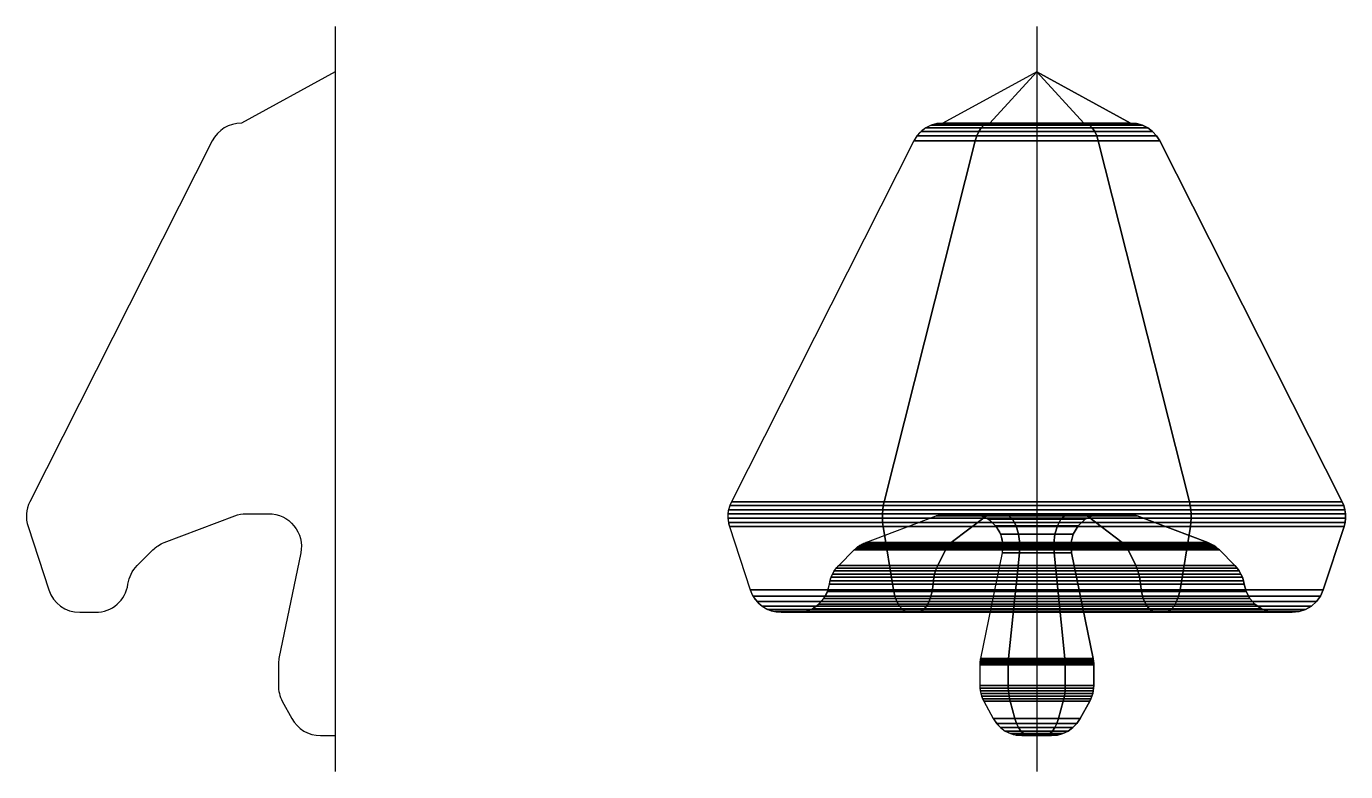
# Model space of a CAD drawing. Extents: x 2889 to 3091, y -37 to 78.
import ezdxf

# ---------------------------------------------------------------- set-up
doc = ezdxf.new("R2010")
doc.units = 12
doc.layers.add('cotas', color=7, linetype='Continuous')

msp = doc.modelspace()

# ---------------------------------------------------------------- linework, layer by layer
at = {"layer": 'cotas'}
for p, q in [((2936.67, 77.5), (2936.67, -36.69)), ((3044.07, 77.5), (3044.07, -36.69))]:
    msp.add_line(p, q, dxfattribs=at)
for points in [[(2936.67, 70.51), (2922.3, 62.68, 0.28294), (2917.83, 59.94), (2889.91, 4.67, 0.198572), (2889.62, 0.86), (2892.79, -8.84, 0.32435), (2897.55, -12.28), (2899.97, -12.28, 0.37504), (2904.93, -7.96, -0.163901), (2906.34, -5.1), (2908.72, -2.73, -0.106219), (2910.48, -1.59), (2921.27, 2.5, -0.090775), (2923.04, 2.83), (2926.47, 2.83, -0.474844), (2931.37, -3.18), (2928.05, -19.34, 0.050666), (2927.95, -20.34), (2927.95, -23.5, 0.12558), (2928.56, -25.9), (2930.01, -28.56, 0.274362), (2934.4, -31.17), (2936.67, -31.17)], [(3044.07, 70.51), (3029.7, 62.68, 0.28294), (3025.24, 59.94), (2997.31, 4.67, 0.198572), (2997.02, 0.86), (3000.2, -8.84, 0.32435), (3004.95, -12.28), (3007.37, -12.28, 0.37504), (3012.33, -7.96, -0.163901), (3013.75, -5.1), (3016.12, -2.73, -0.106219), (3017.88, -1.59), (3028.68, 2.5, -0.090775), (3030.45, 2.83), (3033.87, 2.83, -0.474844), (3038.77, -3.18), (3035.45, -19.34, 0.050666), (3035.35, -20.34), (3035.35, -23.5, 0.12558), (3035.96, -25.9), (3037.42, -28.56, 0.274362), (3041.81, -31.17), (3044.07, -31.17)]]:
    msp.add_lwpolyline(points, format="xyb", dxfattribs=at)

# ---------------------------------------------------------------- meshes
mesh = msp.add_polymesh((6, 9), dxfattribs=at)
for k, corner in enumerate([(3044.07, 70.51), (3029.7, 62.68), (3028.79, 62.6), (3027.9, 62.35), (3027.08, 61.94), (3026.35, 61.39), (3025.72, 60.72), (3025.24, 59.94), (2997.31, 4.67), (3044.07, 70.51), (3036.89, 62.68, -12.45), (3036.43, 62.6, -13.24), (3035.99, 62.35, -14), (3035.58, 61.94, -14.72), (3035.21, 61.39, -15.35), (3034.9, 60.72, -15.89), (3034.65, 59.94, -16.31), (3020.69, 4.67, -40.5), (3044.07, 70.51), (3051.26, 62.68, -12.45), (3051.72, 62.6, -13.24), (3052.16, 62.35, -14), (3052.57, 61.94, -14.72), (3052.94, 61.39, -15.35), (3053.25, 60.72, -15.89), (3053.49, 59.94, -16.31), (3067.45, 4.67, -40.5), (3044.07, 70.51), (3058.45, 62.68), (3059.36, 62.6), (3060.24, 62.35), (3061.07, 61.94), (3061.8, 61.39), (3062.42, 60.72), (3062.91, 59.94), (3090.83, 4.67), (3044.07, 70.51), (3051.26, 62.68, 12.45), (3051.72, 62.6, 13.24), (3052.16, 62.35, 14), (3052.57, 61.94, 14.72), (3052.94, 61.39, 15.35), (3053.25, 60.72, 15.89), (3053.49, 59.94, 16.31), (3067.45, 4.67, 40.5), (3044.07, 70.51), (3036.89, 62.68, 12.45), (3036.43, 62.6, 13.24), (3035.99, 62.35, 14), (3035.58, 61.94, 14.72), (3035.21, 61.39, 15.35), (3034.9, 60.72, 15.89), (3034.65, 59.94, 16.31), (3020.69, 4.67, 40.5)]):
    mesh.set_mesh_vertex(divmod(k, 9), corner)
mesh = msp.add_polymesh((6, 9), dxfattribs=at)
for k, corner in enumerate([(2997.31, 4.67), (2997.06, 4.07), (2996.88, 3.44), (2996.79, 2.8), (2996.78, 2.14), (2996.86, 1.49), (2997.02, 0.86), (3000.2, -8.84), (3000.62, -9.79), (3020.69, 4.67, -40.5), (3020.56, 4.07, -40.72), (3020.48, 3.44, -40.87), (3020.43, 2.8, -40.95), (3020.43, 2.14, -40.95), (3020.47, 1.49, -40.89), (3020.55, 0.86, -40.75), (3022.13, -8.84, -38), (3022.35, -9.79, -37.63), (3067.45, 4.67, -40.5), (3067.58, 4.07, -40.72), (3067.67, 3.44, -40.87), (3067.71, 2.8, -40.95), (3067.72, 2.14, -40.95), (3067.68, 1.49, -40.89), (3067.6, 0.86, -40.75), (3066.01, -8.84, -38), (3065.8, -9.79, -37.63), (3090.83, 4.67), (3091.09, 4.07), (3091.26, 3.44), (3091.36, 2.8), (3091.36, 2.14), (3091.28, 1.49), (3091.12, 0.86), (3087.95, -8.84), (3087.52, -9.79), (3067.45, 4.67, 40.5), (3067.58, 4.07, 40.72), (3067.67, 3.44, 40.87), (3067.71, 2.8, 40.95), (3067.72, 2.14, 40.95), (3067.68, 1.49, 40.89), (3067.6, 0.86, 40.75), (3066.01, -8.84, 38), (3065.8, -9.79, 37.63), (3020.69, 4.67, 40.5), (3020.56, 4.07, 40.72), (3020.48, 3.44, 40.87), (3020.43, 2.8, 40.95), (3020.43, 2.14, 40.95), (3020.47, 1.49, 40.89), (3020.55, 0.86, 40.75), (3022.13, -8.84, 38), (3022.35, -9.79, 37.63)]):
    mesh.set_mesh_vertex(divmod(k, 9), corner)
mesh = msp.add_polymesh((6, 9), dxfattribs=at)
for k, corner in enumerate([(3017.56, -1.72), (3017.88, -1.59), (3028.68, 2.5), (3028.96, 2.6), (3029.25, 2.68), (3029.55, 2.75), (3029.85, 2.79), (3030.15, 2.82), (3030.45, 2.83), (3030.82, -1.72, -22.96), (3030.98, -1.59, -22.68), (3036.37, 2.5, -13.33), (3036.52, 2.6, -13.09), (3036.66, 2.68, -12.83), (3036.81, 2.75, -12.58), (3036.96, 2.79, -12.32), (3037.11, 2.82, -12.06), (3037.26, 2.83, -11.8), (3057.33, -1.72, -22.96), (3057.17, -1.59, -22.68), (3051.77, 2.5, -13.33), (3051.63, 2.6, -13.09), (3051.48, 2.68, -12.83), (3051.34, 2.75, -12.58), (3051.19, 2.79, -12.32), (3051.04, 2.82, -12.06), (3050.89, 2.83, -11.8), (3070.59, -1.72), (3070.26, -1.59), (3059.47, 2.5), (3059.18, 2.6), (3058.89, 2.68), (3058.6, 2.75), (3058.3, 2.79), (3058, 2.82), (3057.7, 2.83), (3057.33, -1.72, 22.96), (3057.17, -1.59, 22.68), (3051.77, 2.5, 13.33), (3051.63, 2.6, 13.09), (3051.48, 2.68, 12.83), (3051.34, 2.75, 12.58), (3051.19, 2.79, 12.32), (3051.04, 2.82, 12.06), (3050.89, 2.83, 11.8), (3030.82, -1.72, 22.96), (3030.98, -1.59, 22.68), (3036.37, 2.5, 13.33), (3036.52, 2.6, 13.09), (3036.66, 2.68, 12.83), (3036.81, 2.75, 12.58), (3036.96, 2.79, 12.32), (3037.11, 2.82, 12.06), (3037.26, 2.83, 11.8)]):
    mesh.set_mesh_vertex(divmod(k, 9), corner)
mesh = msp.add_polymesh((6, 9), dxfattribs=at)
for k, corner in enumerate([(3030.45, 2.83), (3033.87, 2.83), (3035.33, 2.61), (3036.66, 1.98), (3037.75, 0.99), (3038.5, -0.28), (3038.85, -1.71), (3038.77, -3.18), (3035.45, -19.34), (3037.26, 2.83, -11.8), (3038.97, 2.83, -8.84), (3039.7, 2.61, -7.57), (3040.36, 1.98, -6.42), (3040.91, 0.99, -5.48), (3041.29, -0.28, -4.83), (3041.46, -1.71, -4.52), (3041.42, -3.18, -4.59), (3039.76, -19.34, -7.47), (3050.89, 2.83, -11.8), (3049.17, 2.83, -8.84), (3048.45, 2.61, -7.57), (3047.78, 1.98, -6.42), (3047.24, 0.99, -5.48), (3046.86, -0.28, -4.83), (3046.68, -1.71, -4.52), (3046.72, -3.18, -4.59), (3048.38, -19.34, -7.47), (3057.7, 2.83), (3054.27, 2.83), (3052.82, 2.61), (3051.49, 1.98), (3050.4, 0.99), (3049.65, -0.28), (3049.3, -1.71), (3049.38, -3.18), (3052.69, -19.34), (3050.89, 2.83, 11.8), (3049.17, 2.83, 8.84), (3048.45, 2.61, 7.57), (3047.78, 1.98, 6.42), (3047.24, 0.99, 5.48), (3046.86, -0.28, 4.83), (3046.68, -1.71, 4.52), (3046.72, -3.18, 4.59), (3048.38, -19.34, 7.47), (3037.26, 2.83, 11.8), (3038.97, 2.83, 8.84), (3039.7, 2.61, 7.57), (3040.36, 1.98, 6.42), (3040.91, 0.99, 5.48), (3041.29, -0.28, 4.83), (3041.46, -1.71, 4.52), (3041.42, -3.18, 4.59), (3039.76, -19.34, 7.47)]):
    mesh.set_mesh_vertex(divmod(k, 9), corner)
mesh = msp.add_polymesh((6, 9), dxfattribs=at)
for k, corner in enumerate([(3013.07, -5.94), (3013.39, -5.5), (3013.75, -5.1), (3016.12, -2.73), (3016.38, -2.49), (3016.65, -2.26), (3016.94, -2.06), (3017.24, -1.88), (3017.56, -1.72), (3028.57, -5.94, -26.85), (3028.73, -5.5, -26.58), (3028.91, -5.1, -26.26), (3030.1, -2.73, -24.21), (3030.23, -2.49, -23.98), (3030.36, -2.26, -23.75), (3030.51, -2.06, -23.5), (3030.66, -1.88, -23.23), (3030.82, -1.72, -22.96), (3059.57, -5.94, -26.85), (3059.42, -5.5, -26.58), (3059.24, -5.1, -26.26), (3058.05, -2.73, -24.21), (3057.92, -2.49, -23.98), (3057.78, -2.26, -23.75), (3057.64, -2.06, -23.5), (3057.49, -1.88, -23.23), (3057.33, -1.72, -22.96), (3075.08, -5.94), (3074.76, -5.5), (3074.4, -5.1), (3072.03, -2.73), (3071.77, -2.49), (3071.49, -2.26), (3071.2, -2.06), (3070.9, -1.88), (3070.59, -1.72), (3059.57, -5.94, 26.85), (3059.42, -5.5, 26.58), (3059.24, -5.1, 26.26), (3058.05, -2.73, 24.21), (3057.92, -2.49, 23.98), (3057.78, -2.26, 23.75), (3057.64, -2.06, 23.5), (3057.49, -1.88, 23.23), (3057.33, -1.72, 22.96), (3028.57, -5.94, 26.85), (3028.73, -5.5, 26.58), (3028.91, -5.1, 26.26), (3030.1, -2.73, 24.21), (3030.23, -2.49, 23.98), (3030.36, -2.26, 23.75), (3030.51, -2.06, 23.5), (3030.66, -1.88, 23.23), (3030.82, -1.72, 22.96)]):
    mesh.set_mesh_vertex(divmod(k, 9), corner)
mesh = msp.add_polymesh((6, 9), dxfattribs=at)
for k, corner in enumerate([(3009.68, -11.72), (3010.66, -11.05), (3011.46, -10.16), (3012.03, -9.11), (3012.33, -7.96), (3012.43, -7.43), (3012.59, -6.91), (3012.8, -6.41), (3013.07, -5.94), (3026.87, -11.72, -29.79), (3027.37, -11.05, -28.93), (3027.77, -10.16, -28.24), (3028.05, -9.11, -27.75), (3028.2, -7.96, -27.49), (3028.25, -7.43, -27.4), (3028.33, -6.91, -27.27), (3028.44, -6.41, -27.08), (3028.57, -5.94, -26.85), (3061.27, -11.72, -29.79), (3060.78, -11.05, -28.93), (3060.38, -10.16, -28.24), (3060.1, -9.11, -27.75), (3059.94, -7.96, -27.49), (3059.89, -7.43, -27.4), (3059.81, -6.91, -27.27), (3059.71, -6.41, -27.08), (3059.57, -5.94, -26.85), (3078.47, -11.72), (3077.48, -11.05), (3076.68, -10.16), (3076.12, -9.11), (3075.82, -7.96), (3075.71, -7.43), (3075.56, -6.91), (3075.34, -6.41), (3075.08, -5.94), (3061.27, -11.72, 29.79), (3060.78, -11.05, 28.93), (3060.38, -10.16, 28.24), (3060.1, -9.11, 27.75), (3059.94, -7.96, 27.49), (3059.89, -7.43, 27.4), (3059.81, -6.91, 27.27), (3059.71, -6.41, 27.08), (3059.57, -5.94, 26.85), (3026.87, -11.72, 29.79), (3027.37, -11.05, 28.93), (3027.77, -10.16, 28.24), (3028.05, -9.11, 27.75), (3028.2, -7.96, 27.49), (3028.25, -7.43, 27.4), (3028.33, -6.91, 27.27), (3028.44, -6.41, 27.08), (3028.57, -5.94, 26.85)]):
    mesh.set_mesh_vertex(divmod(k, 9), corner)
mesh = msp.add_polymesh((6, 9), dxfattribs=at)
for k, corner in enumerate([(3000.62, -9.79), (3001.24, -10.63), (3002.01, -11.33), (3002.92, -11.85), (3003.91, -12.17), (3004.95, -12.28), (3007.37, -12.28), (3008.56, -12.14), (3009.68, -11.72), (3022.35, -9.79, -37.63), (3022.66, -10.63, -37.1), (3023.04, -11.33, -36.42), (3023.5, -11.85, -35.64), (3023.99, -12.17, -34.78), (3024.51, -12.28, -33.88), (3025.72, -12.28, -31.78), (3026.32, -12.14, -30.76), (3026.87, -11.72, -29.79), (3065.8, -9.79, -37.63), (3065.49, -10.63, -37.1), (3065.1, -11.33, -36.42), (3064.65, -11.85, -35.64), (3064.15, -12.17, -34.78), (3063.63, -12.28, -33.88), (3062.42, -12.28, -31.78), (3061.83, -12.14, -30.76), (3061.27, -11.72, -29.79), (3087.52, -9.79), (3086.91, -10.63), (3086.13, -11.33), (3085.23, -11.85), (3084.23, -12.17), (3083.2, -12.28), (3080.77, -12.28), (3079.59, -12.14), (3078.47, -11.72), (3065.8, -9.79, 37.63), (3065.49, -10.63, 37.1), (3065.1, -11.33, 36.42), (3064.65, -11.85, 35.64), (3064.15, -12.17, 34.78), (3063.63, -12.28, 33.88), (3062.42, -12.28, 31.78), (3061.83, -12.14, 30.76), (3061.27, -11.72, 29.79), (3022.35, -9.79, 37.63), (3022.66, -10.63, 37.1), (3023.04, -11.33, 36.42), (3023.5, -11.85, 35.64), (3023.99, -12.17, 34.78), (3024.51, -12.28, 33.88), (3025.72, -12.28, 31.78), (3026.32, -12.14, 30.76), (3026.87, -11.72, 29.79)]):
    mesh.set_mesh_vertex(divmod(k, 9), corner)
mesh = msp.add_polymesh((6, 9), dxfattribs=at)
for k, corner in enumerate([(3035.45, -19.34), (3035.42, -19.5), (3035.39, -19.67), (3035.37, -19.84), (3035.36, -20.01), (3035.35, -20.18), (3035.35, -20.34), (3035.35, -23.5), (3035.37, -23.92), (3039.76, -19.34, -7.47), (3039.75, -19.5, -7.49), (3039.73, -19.67, -7.52), (3039.72, -19.84, -7.53), (3039.72, -20.01, -7.55), (3039.71, -20.18, -7.55), (3039.71, -20.34, -7.56), (3039.71, -23.5, -7.56), (3039.72, -23.92, -7.54), (3048.38, -19.34, -7.47), (3048.4, -19.5, -7.49), (3048.41, -19.67, -7.52), (3048.42, -19.84, -7.53), (3048.43, -20.01, -7.55), (3048.43, -20.18, -7.55), (3048.43, -20.34, -7.56), (3048.43, -23.5, -7.56), (3048.43, -23.92, -7.54), (3052.69, -19.34), (3052.73, -19.5), (3052.75, -19.67), (3052.77, -19.84), (3052.79, -20.01), (3052.79, -20.18), (3052.8, -20.34), (3052.8, -23.5), (3052.78, -23.92), (3048.38, -19.34, 7.47), (3048.4, -19.5, 7.49), (3048.41, -19.67, 7.52), (3048.42, -19.84, 7.53), (3048.43, -20.01, 7.55), (3048.43, -20.18, 7.55), (3048.43, -20.34, 7.56), (3048.43, -23.5, 7.56), (3048.43, -23.92, 7.54), (3039.76, -19.34, 7.47), (3039.75, -19.5, 7.49), (3039.73, -19.67, 7.52), (3039.72, -19.84, 7.53), (3039.72, -20.01, 7.55), (3039.71, -20.18, 7.55), (3039.71, -20.34, 7.56), (3039.71, -23.5, 7.56), (3039.72, -23.92, 7.54)]):
    mesh.set_mesh_vertex(divmod(k, 9), corner)
mesh = msp.add_polymesh((6, 9), dxfattribs=at)
for k, corner in enumerate([(3035.37, -23.92), (3035.42, -24.33), (3035.5, -24.74), (3035.62, -25.14), (3035.78, -25.52), (3035.96, -25.9), (3037.42, -28.56), (3037.91, -29.31), (3038.53, -29.95), (3039.72, -23.92, -7.54), (3039.75, -24.33, -7.5), (3039.79, -24.74, -7.42), (3039.85, -25.14, -7.32), (3039.92, -25.52, -7.19), (3040.02, -25.9, -7.03), (3040.74, -28.56, -5.76), (3040.99, -29.31, -5.34), (3041.3, -29.95, -4.8), (3048.43, -23.92, -7.54), (3048.4, -24.33, -7.5), (3048.36, -24.74, -7.42), (3048.3, -25.14, -7.32), (3048.22, -25.52, -7.19), (3048.13, -25.9, -7.03), (3047.4, -28.56, -5.76), (3047.15, -29.31, -5.34), (3046.84, -29.95, -4.8), (3052.78, -23.92), (3052.73, -24.33), (3052.64, -24.74), (3052.52, -25.14), (3052.37, -25.52), (3052.19, -25.9), (3050.73, -28.56), (3050.23, -29.31), (3049.61, -29.95), (3048.43, -23.92, 7.54), (3048.4, -24.33, 7.5), (3048.36, -24.74, 7.42), (3048.3, -25.14, 7.32), (3048.22, -25.52, 7.19), (3048.13, -25.9, 7.03), (3047.4, -28.56, 5.76), (3047.15, -29.31, 5.34), (3046.84, -29.95, 4.8), (3039.72, -23.92, 7.54), (3039.75, -24.33, 7.5), (3039.79, -24.74, 7.42), (3039.85, -25.14, 7.32), (3039.92, -25.52, 7.19), (3040.02, -25.9, 7.03), (3040.74, -28.56, 5.76), (3040.99, -29.31, 5.34), (3041.3, -29.95, 4.8)]):
    mesh.set_mesh_vertex(divmod(k, 9), corner)
mesh = msp.add_polymesh((6, 6), dxfattribs=at)
for k, corner in enumerate([(3038.53, -29.95), (3039.25, -30.47), (3040.06, -30.85), (3040.92, -31.09), (3041.81, -31.17), (3044.07, -31.17), (3041.3, -29.95, -4.8), (3041.66, -30.47, -4.17), (3042.07, -30.85, -3.48), (3042.5, -31.09, -2.73), (3042.94, -31.17, -1.96), (3044.07, -31.17), (3046.84, -29.95, -4.8), (3046.48, -30.47, -4.17), (3046.08, -30.85, -3.48), (3045.65, -31.09, -2.73), (3045.21, -31.17, -1.96), (3044.07, -31.17), (3049.61, -29.95), (3048.89, -30.47), (3048.09, -30.85), (3047.23, -31.09), (3046.34, -31.17), (3044.07, -31.17), (3046.84, -29.95, 4.8), (3046.48, -30.47, 4.17), (3046.08, -30.85, 3.48), (3045.65, -31.09, 2.73), (3045.21, -31.17, 1.96), (3044.07, -31.17), (3041.3, -29.95, 4.8), (3041.66, -30.47, 4.17), (3042.07, -30.85, 3.48), (3042.5, -31.09, 2.73), (3042.94, -31.17, 1.96), (3044.07, -31.17)]):
    mesh.set_mesh_vertex(divmod(k, 6), corner)

doc.saveas('drawing.dxf')
